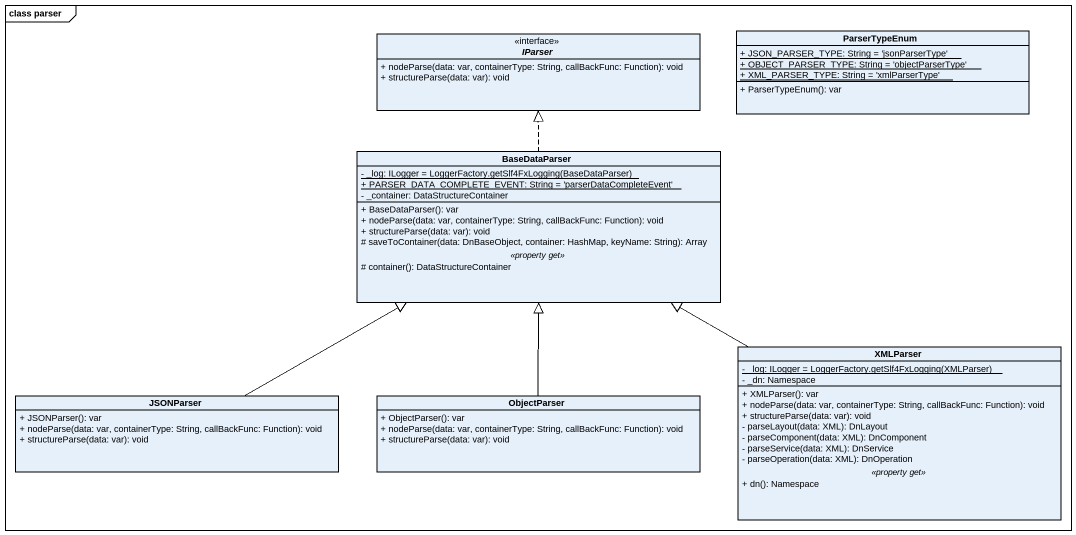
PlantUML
@startuml
mainframe class parser
hide circle
hide empty members
skinparam classAttributeIconSize 0
interface IParser <<interface>> {
  + nodeParse(data: var, containerType: String, callBackFunc: Function): void
  + structureParse(data: var): void
}
class ParserTypeEnum {
  {static} + JSON_PARSER_TYPE: String = 'jsonParserType'
  {static} + OBJECT_PARSER_TYPE: String = 'objectParserType'
  {static} + XML_PARSER_TYPE: String = 'xmlParserType'
  + ParserTypeEnum(): var
}
class BaseDataParser {
  {static} {field} - _log: ILogger = LoggerFactory.getSlf4FxLogging(BaseDataParser)
  {static} + PARSER_DATA_COMPLETE_EVENT: String = 'parserDataCompleteEvent'
  - _container: DataStructureContainer
  --
  + BaseDataParser(): var
  + nodeParse(data: var, containerType: String, callBackFunc: Function): void
  + structureParse(data: var): void
  # saveToContainer(data: DnBaseObject, container: HashMap, keyName: String): Array
  .. <<property get>> ..
  # container(): DataStructureContainer
}
class XMLParser {
  {static} {field} - _log: ILogger = LoggerFactory.getSlf4FxLogging(XMLParser)
  - _dn: Namespace
  --
  + XMLParser(): var
  + nodeParse(data: var, containerType: String, callBackFunc: Function): void
  + structureParse(data: var): void
  - parseLayout(data: XML): DnLayout
  - parseComponent(data: XML): DnComponent
  - parseService(data: XML): DnService
  - parseOperation(data: XML): DnOperation
  .. <<property get>> ..
  + dn(): Namespace
}
class JSONParser {
  + JSONParser(): var
  + nodeParse(data: var, containerType: String, callBackFunc: Function): void
  + structureParse(data: var): void
}
class ObjectParser {
  + ObjectParser(): var
  + nodeParse(data: var, containerType: String, callBackFunc: Function): void
  + structureParse(data: var): void
}
BaseDataParser .up.|> IParser
XMLParser -left-|> BaseDataParser
JSONParser -right-|> BaseDataParser
ObjectParser -up-|> BaseDataParser
@enduml
